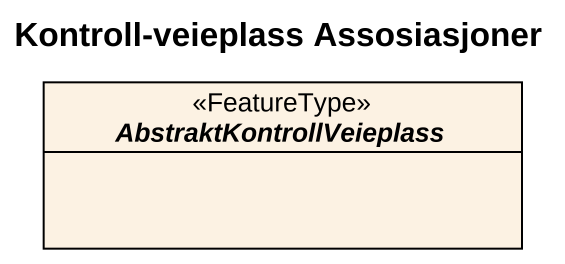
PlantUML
@startuml
title Kontroll-veieplass Assosiasjoner
hide circle
hide empty members
abstract class AbstraktKontrollVeieplass <<FeatureType>>
@enduml
